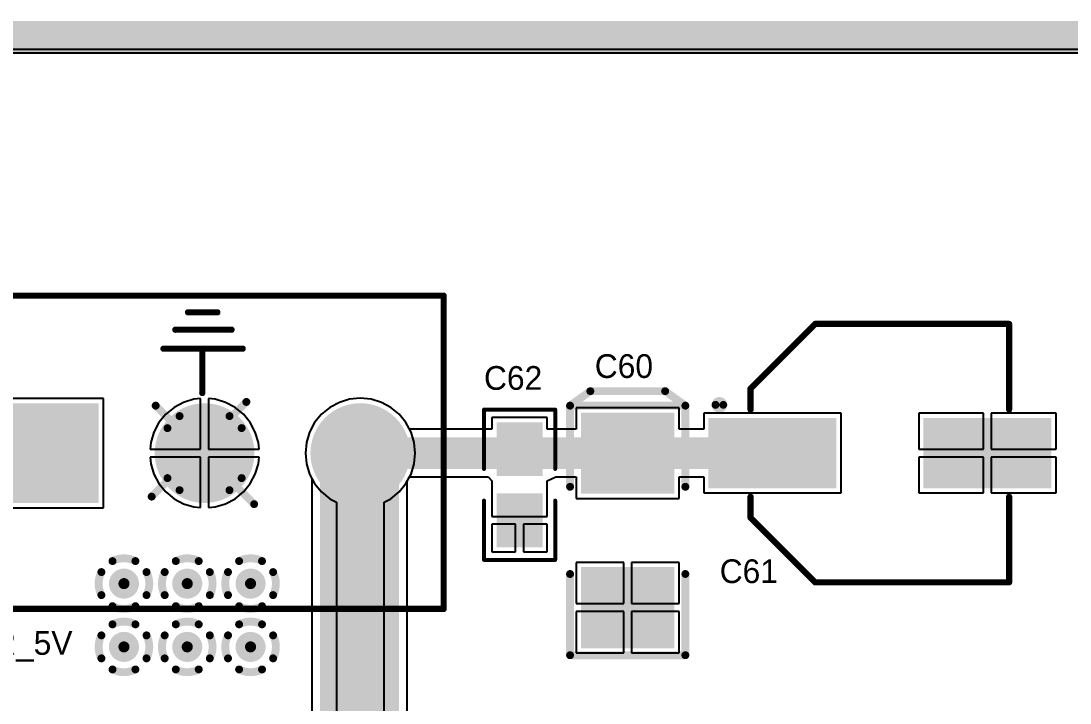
# Model space of a CAD drawing. Header units: millimetres. Extents: x 6.83 to 16.18, y 4.59 to 12.3.
# Drawn here: x 12.358 to 13.683, y 11.436 to 12.298 of the extents above; entities that cross this region are included whole.
import ezdxf

# ---------------------------------------------------------------- set-up
doc = ezdxf.new("R2010")
doc.units = ezdxf.units.MM
doc.header["$MEASUREMENT"] = 0
for name, color, linetype in [('BottomLayer', 5, 'Continuous'), ('BottomSolder', 6, 'Continuous'), ('InternalPlane1', 76, 'Continuous'), ('InternalPlane2', 16, 'Continuous'), ('KeepOutLayer', 6, 'Continuous'), ('Mechanical1', 6, 'Continuous'), ('MultiLayer', 9, 'Continuous'), ('PadHoleLayer', 156, 'Continuous'), ('TopLayer', 1, 'Continuous'), ('TopOverlay', 2, 'Continuous'), ('TopPaste', 8, 'Continuous'), ('TopSolder', 216, 'Continuous'), ('ViaHoleLayer', 16, 'Continuous')]:
    doc.layers.add(name, color=color, linetype=linetype)

# ---------------------------------------------------------------- blocks, each defined once
blk = doc.blocks.new('PWR_3T_151')
at = {"layer": 'BottomLayer', "const_width": 0.0591}
for points in [[(-0.0295, -0.1969, 1), (0.0295, -0.1969, 1)], [(-0.0295, -0.3937, 1), (0.0295, -0.3937, 1)]]:
    blk.add_lwpolyline(points, format="xyb", close=True, dxfattribs=at)
at = {"layer": 'BottomLayer'}
blk.add_solid([(-0.0591, -0.0591), (0.0591, -0.0591), (-0.0591, 0.0591), (0.0591, 0.0591)], dxfattribs=at)
at = {"layer": 'BottomSolder', "const_width": 0.0631}
for points in [[(-0.0315, -0.1969, 1), (0.0315, -0.1969, 1)], [(-0.0315, -0.3937, 1), (0.0315, -0.3937, 1)]]:
    blk.add_lwpolyline(points, format="xyb", close=True, dxfattribs=at)
at = {"layer": 'BottomSolder'}
blk.add_solid([(-0.0631, -0.0631), (0.0631, -0.0631), (-0.0631, 0.0631), (0.0631, 0.0631)], dxfattribs=at)
at = {"layer": 'InternalPlane1'}
for points, const_width in [([(-0.0257, 0, 1), (0.0257, 0, 1)], 0.0515), ([(-0.0341, -0.15, 1), (-0.0291, -0.15, 1)], 0.005), ([(0.0291, -0.15, 1), (0.0341, -0.15, 1)], 0.005), ([(-0.0493, -0.1653, 1), (-0.0443, -0.1653, 1)], 0.005), ([(0.0443, -0.1653, 1), (0.0493, -0.1653, 1)], 0.005), ([(-0.0493, -0.2284, 1), (-0.0443, -0.2284, 1)], 0.005), ([(0.0443, -0.2284, 1), (0.0493, -0.2284, 1)], 0.005), ([(-0.0341, -0.2437, 1), (-0.0291, -0.2437, 1)], 0.005), ([(0.0291, -0.2437, 1), (0.0341, -0.2437, 1)], 0.005), ([(-0.0257, -0.3937, 1), (0.0257, -0.3937, 1)], 0.0515)]:
    blk.add_lwpolyline(points, format="xyb", close=True, dxfattribs=dict(at, const_width=const_width))
at = {"layer": 'InternalPlane1', "const_width": 0.01}
for points in [[(-0.0316, -0.15, -0.305731), (0.0316, -0.15)], [(-0.0468, -0.2284, -0.305731), (-0.0468, -0.1653)], [(0.0468, -0.1653, -0.305731), (0.0468, -0.2284)], [(0.0316, -0.2437, -0.305731), (-0.0316, -0.2437)]]:
    blk.add_lwpolyline(points, format="xyb", dxfattribs=at)
at = {"layer": 'InternalPlane2'}
for points, const_width in [([(-0.0257, 0, 1), (0.0257, 0, 1)], 0.0515), ([(-0.0341, -0.15, 1), (-0.0291, -0.15, 1)], 0.005), ([(0.0291, -0.15, 1), (0.0341, -0.15, 1)], 0.005), ([(-0.0493, -0.1653, 1), (-0.0443, -0.1653, 1)], 0.005), ([(0.0443, -0.1653, 1), (0.0493, -0.1653, 1)], 0.005), ([(-0.0493, -0.2284, 1), (-0.0443, -0.2284, 1)], 0.005), ([(0.0443, -0.2284, 1), (0.0493, -0.2284, 1)], 0.005), ([(-0.0341, -0.2437, 1), (-0.0291, -0.2437, 1)], 0.005), ([(0.0291, -0.2437, 1), (0.0341, -0.2437, 1)], 0.005), ([(-0.0257, -0.3937, 1), (0.0257, -0.3937, 1)], 0.0515)]:
    blk.add_lwpolyline(points, format="xyb", close=True, dxfattribs=dict(at, const_width=const_width))
at = {"layer": 'InternalPlane2', "const_width": 0.01}
for points in [[(-0.0316, -0.15, -0.305731), (0.0316, -0.15)], [(-0.0468, -0.2284, -0.305731), (-0.0468, -0.1653)], [(0.0468, -0.1653, -0.305731), (0.0468, -0.2284)], [(0.0316, -0.2437, -0.305731), (-0.0316, -0.2437)]]:
    blk.add_lwpolyline(points, format="xyb", dxfattribs=at)
at = {"layer": 'MultiLayer', "const_width": 0.0591}
for points in [[(-0.0295, -0.1969, 1), (0.0295, -0.1969, 1)], [(-0.0295, -0.3937, 1), (0.0295, -0.3937, 1)]]:
    blk.add_lwpolyline(points, format="xyb", close=True, dxfattribs=at)
at = {"layer": 'MultiLayer'}
blk.add_solid([(-0.0591, -0.0591), (0.0591, -0.0591), (-0.0591, 0.0591), (0.0591, 0.0591)], dxfattribs=at)
at = {"layer": 'PadHoleLayer', "const_width": 0.0315}
for points in [[(-0.0157, 0, 1), (0.0157, 0, 1)], [(-0.0157, -0.1969, 1), (0.0157, -0.1969, 1)], [(-0.0157, -0.3937, 1), (0.0157, -0.3937, 1)]]:
    blk.add_lwpolyline(points, format="xyb", close=True, dxfattribs=at)
at = {"layer": 'TopLayer', "const_width": 0.0591}
for points in [[(-0.0295, -0.1969, 1), (0.0295, -0.1969, 1)], [(-0.0295, -0.3937, 1), (0.0295, -0.3937, 1)]]:
    blk.add_lwpolyline(points, format="xyb", close=True, dxfattribs=at)
at = {"layer": 'TopLayer'}
blk.add_solid([(-0.0591, -0.0591), (0.0591, -0.0591), (-0.0591, 0.0591), (0.0591, 0.0591)], dxfattribs=at)
at = {"layer": 'TopOverlay'}
for p, q in [((-0.045, 0.173), (-0.045, 0.153)), ((0.439, 0.093), (0.439, 0.113)), ((0.429, 0.103), (0.449, 0.103))]:
    blk.add_line(p, q, dxfattribs=at)
at = {"layer": 'TopOverlay', "const_width": 0.00787}
for points in [[(-0.197, 0.13), (-0.197, -0.499)], [(-0.197, 0.13), (0.199, 0.13)], [(0.199, 0.13), (0.199, -0.499)], [(0.132, -0.145), (0.132, -0.245)], [(0.156, -0.16), (0.156, -0.231)], [(0.178, -0.176), (0.178, -0.213)], [(0.076, -0.194), (0.132, -0.194)], [(-0.197, -0.499), (0.199, -0.499)]]:
    blk.add_lwpolyline(points, dxfattribs=at)
at = {"layer": 'TopOverlay', "const_width": 0.00394}
for points in [[(-0.199, 0.13, 1), (-0.195, 0.13, 1)], [(-0.199, 0.13, 1), (-0.195, 0.13, 1)], [(0.197, 0.13, 1), (0.201, 0.13, 1)], [(0.197, 0.13, 1), (0.201, 0.13, 1)], [(0.13, -0.145, 1), (0.134, -0.145, 1)], [(0.154, -0.16, 1), (0.158, -0.16, 1)], [(0.176, -0.176, 1), (0.18, -0.176, 1)], [(0.074, -0.194, 1), (0.078, -0.194, 1)], [(0.13, -0.194, 1), (0.134, -0.194, 1)], [(0.176, -0.213, 1), (0.18, -0.213, 1)], [(0.154, -0.231, 1), (0.158, -0.231, 1)], [(0.13, -0.245, 1), (0.134, -0.245, 1)], [(-0.199, -0.499, 1), (-0.195, -0.499, 1)], [(-0.199, -0.499, 1), (-0.195, -0.499, 1)], [(0.197, -0.499, 1), (0.201, -0.499, 1)], [(0.197, -0.499, 1), (0.201, -0.499, 1)]]:
    blk.add_lwpolyline(points, format="xyb", close=True, dxfattribs=at)
at = {"layer": 'TopSolder', "const_width": 0.0631}
for points in [[(-0.0315, -0.1969, 1), (0.0315, -0.1969, 1)], [(-0.0315, -0.3937, 1), (0.0315, -0.3937, 1)]]:
    blk.add_lwpolyline(points, format="xyb", close=True, dxfattribs=at)
at = {"layer": 'TopSolder'}
blk.add_solid([(-0.0631, -0.0631), (0.0631, -0.0631), (-0.0631, 0.0631), (0.0631, 0.0631)], dxfattribs=at)
blk = doc.blocks.new('0805_166')
at = {"layer": 'TopLayer'}
for points in [[(0.03, 0.025), (-0.03, 0.025), (0.03, -0.025), (-0.03, -0.025)], [(0.12, 0.025), (0.06, 0.025), (0.12, -0.025), (0.06, -0.025)]]:
    blk.add_solid(points, dxfattribs=at)
at = {"layer": 'TopOverlay', "const_width": 0.005}
for points in [[(0.025, 0.045), (-0.05, 0.045)], [(-0.05, -0.045), (-0.05, 0.045)], [(0.14, 0.045), (0.065, 0.045)], [(0.14, -0.045), (0.14, 0.045)], [(0.025, -0.045), (-0.05, -0.045)], [(0.14, -0.045), (0.065, -0.045)]]:
    blk.add_lwpolyline(points, dxfattribs=at)
at = {"layer": 'TopOverlay', "const_width": 0.0025}
for points in [[(-0.05125, 0.045, 1), (-0.04875, 0.045, 1)], [(-0.05125, 0.045, 1), (-0.04875, 0.045, 1)], [(0.02375, 0.045, 1), (0.02625, 0.045, 1)], [(0.06375, 0.045, 1), (0.06625, 0.045, 1)], [(0.13875, 0.045, 1), (0.14125, 0.045, 1)], [(0.13875, 0.045, 1), (0.14125, 0.045, 1)], [(-0.05125, -0.045, 1), (-0.04875, -0.045, 1)], [(-0.05125, -0.045, 1), (-0.04875, -0.045, 1)], [(0.02375, -0.045, 1), (0.02625, -0.045, 1)], [(0.06375, -0.045, 1), (0.06625, -0.045, 1)], [(0.13875, -0.045, 1), (0.14125, -0.045, 1)], [(0.13875, -0.045, 1), (0.14125, -0.045, 1)]]:
    blk.add_lwpolyline(points, format="xyb", close=True, dxfattribs=at)
at = {"layer": 'TopPaste'}
for points in [[(0.03, 0.025), (-0.03, 0.025), (0.03, -0.025), (-0.03, -0.025)], [(0.12, 0.025), (0.06, 0.025), (0.12, -0.025), (0.06, -0.025)]]:
    blk.add_solid(points, dxfattribs=at)
at = {"layer": 'TopSolder'}
for points in [[(0.034, 0.029), (-0.034, 0.029), (0.034, -0.029), (-0.034, -0.029)], [(0.124, 0.029), (0.056, 0.029), (0.124, -0.029), (0.056, -0.029)]]:
    blk.add_solid(points, dxfattribs=at)
blk = doc.blocks.new('________8_10_2_167')
at = {"layer": 'Mechanical1', "const_width": 0.00394}
for points in [[(-0.1631, 0.0816), (-0.0814, 0.1633)], [(-0.0814, 0.1633), (0.1637, 0.1633)], [(-0.1631, -0.0817), (-0.0814, -0.1634)], [(-0.0814, -0.1634), (0.1637, -0.1634)]]:
    blk.add_lwpolyline(points, dxfattribs=at)
at = {"layer": 'Mechanical1', "const_width": 0.00197}
for points in [[(-0.0824, 0.1633, 1), (-0.0804, 0.1633, 1)], [(-0.0824, 0.1633, 1), (-0.0804, 0.1633, 1)], [(0.1627, 0.1633, 1), (0.1647, 0.1633, 1)], [(-0.1641, 0.0816, 1), (-0.1621, 0.0816, 1)], [(-0.1641, -0.0817, 1), (-0.1621, -0.0817, 1)], [(-0.0824, -0.1634, 1), (-0.0804, -0.1634, 1)], [(-0.0824, -0.1634, 1), (-0.0804, -0.1634, 1)], [(0.1627, -0.1634, 1), (0.1647, -0.1634, 1)]]:
    blk.add_lwpolyline(points, format="xyb", close=True, dxfattribs=at)
at = {"layer": 'TopLayer'}
for points in [[(-0.2123, -0.0404), (-0.0588, -0.0404), (-0.2123, 0.0403), (-0.0588, 0.0403)], [(0.0593, -0.0404), (0.2129, -0.0404), (0.0593, 0.0403), (0.2129, 0.0403)]]:
    blk.add_solid(points, dxfattribs=at)
at = {"layer": 'TopOverlay', "const_width": 0.00787}
for points in [[(-0.1631, 0.0816), (-0.0814, 0.1633)], [(-0.0814, 0.1633), (0.1637, 0.1633)], [(0.1637, 0.0551), (0.1637, 0.1633)], [(-0.1631, 0.0551), (-0.1631, 0.0816)], [(-0.1631, -0.0817), (-0.1631, -0.0552)], [(0.1637, -0.1634), (0.1637, -0.0552)], [(-0.1631, -0.0817), (-0.0814, -0.1634)], [(-0.0814, -0.1634), (0.1637, -0.1634)]]:
    blk.add_lwpolyline(points, dxfattribs=at)
at = {"layer": 'TopOverlay'}
for points, const_width in [([(-0.0834, 0.1633, 1), (-0.0794, 0.1633, 1)], 0.00394), ([(-0.0834, 0.1633, 1), (-0.0794, 0.1633, 1)], 0.00394), ([(0.1617, 0.1633, 1), (0.1656, 0.1633, 1)], 0.00394), ([(0.1617, 0.1633, 1), (0.1656, 0.1633, 1)], 0.00394), ([(-0.1651, 0.0816, 1), (-0.1611, 0.0816, 1)], 0.00394), ([(-0.1651, 0.0816, 1), (-0.1611, 0.0816, 1)], 0.00394), ([(-0.1975, 0.061, 1), (-0.2074, 0.061, 1)], 0.00984), ([(-0.2099, 0.061, 1), (-0.2049, 0.061, 1)], 0.00492), ([(-0.2, 0.061, 1), (-0.1951, 0.061, 1)], 0.00492), ([(-0.1651, 0.0551, 1), (-0.1611, 0.0551, 1)], 0.00394), ([(0.1617, 0.0551, 1), (0.1656, 0.0551, 1)], 0.00394), ([(-0.1651, -0.0552, 1), (-0.1611, -0.0552, 1)], 0.00394), ([(0.1617, -0.0552, 1), (0.1656, -0.0552, 1)], 0.00394), ([(-0.1651, -0.0817, 1), (-0.1611, -0.0817, 1)], 0.00394), ([(-0.1651, -0.0817, 1), (-0.1611, -0.0817, 1)], 0.00394), ([(-0.0834, -0.1634, 1), (-0.0794, -0.1634, 1)], 0.00394), ([(-0.0834, -0.1634, 1), (-0.0794, -0.1634, 1)], 0.00394), ([(0.1617, -0.1634, 1), (0.1656, -0.1634, 1)], 0.00394), ([(0.1617, -0.1634, 1), (0.1656, -0.1634, 1)], 0.00394)]:
    blk.add_lwpolyline(points, format="xyb", close=True, dxfattribs=dict(at, const_width=const_width))
at = {"layer": 'TopPaste'}
for points in [[(-0.2123, -0.0404), (-0.0588, -0.0404), (-0.2123, 0.0403), (-0.0588, 0.0403)], [(0.0593, -0.0404), (0.2129, -0.0404), (0.0593, 0.0403), (0.2129, 0.0403)]]:
    blk.add_solid(points, dxfattribs=at)
at = {"layer": 'TopSolder'}
for points in [[(-0.2163, -0.0444), (-0.0548, -0.0444), (-0.2163, 0.0443), (-0.0548, 0.0443)], [(0.0553, -0.0444), (0.2169, -0.0444), (0.0553, 0.0443), (0.2169, 0.0443)]]:
    blk.add_solid(points, dxfattribs=at)
blk = doc.blocks.new('6032_POL_168')
at = {"layer": 'TopLayer'}
for points in [[(-0.0481, 0.0535), (-0.1426, 0.0535), (-0.0481, -0.0567), (-0.1426, -0.0567)], [(0.1472, 0.0535), (0.0527, 0.0535), (0.1472, -0.0567), (0.0527, -0.0567)]]:
    blk.add_solid(points, dxfattribs=at)
at = {"layer": 'TopOverlay', "const_width": 0.01}
for points in [[(-0.1555, 0.0712), (-0.0528, 0.0712)], [(-0.1555, 0.0712), (-0.1555, -0.0745)], [(0.0574, 0.0712), (0.16, 0.0712)], [(0.16, 0.0712), (0.1783, 0.0456)], [(0.16, 0.0712), (0.16, -0.0745)], [(0.1783, 0.0456), (0.1783, -0.0489)], [(0.1783, -0.0489), (0.16, -0.0745)], [(-0.1555, -0.0745), (-0.0528, -0.0745)], [(0.0574, -0.0745), (0.16, -0.0745)]]:
    blk.add_lwpolyline(points, dxfattribs=at)
at = {"layer": 'TopOverlay', "const_width": 0.005}
for points in [[(-0.158, 0.0712, 1), (-0.153, 0.0712, 1)], [(-0.158, 0.0712, 1), (-0.153, 0.0712, 1)], [(-0.0553, 0.0712, 1), (-0.0503, 0.0712, 1)], [(0.0549, 0.0712, 1), (0.0599, 0.0712, 1)], [(0.1575, 0.0712, 1), (0.1625, 0.0712, 1)], [(0.1575, 0.0712, 1), (0.1625, 0.0712, 1)], [(0.1575, 0.0712, 1), (0.1625, 0.0712, 1)], [(0.1758, 0.0456, 1), (0.1808, 0.0456, 1)], [(0.1758, 0.0456, 1), (0.1808, 0.0456, 1)], [(0.1758, -0.0489, 1), (0.1808, -0.0489, 1)], [(0.1758, -0.0489, 1), (0.1808, -0.0489, 1)], [(-0.158, -0.0745, 1), (-0.153, -0.0745, 1)], [(-0.158, -0.0745, 1), (-0.153, -0.0745, 1)], [(-0.0553, -0.0745, 1), (-0.0503, -0.0745, 1)], [(0.0549, -0.0745, 1), (0.0599, -0.0745, 1)], [(0.1575, -0.0745, 1), (0.1625, -0.0745, 1)], [(0.1575, -0.0745, 1), (0.1625, -0.0745, 1)], [(0.1575, -0.0745, 1), (0.1625, -0.0745, 1)]]:
    blk.add_lwpolyline(points, format="xyb", close=True, dxfattribs=at)
at = {"layer": 'TopPaste'}
for points in [[(-0.0481, 0.0535), (-0.1426, 0.0535), (-0.0481, -0.0567), (-0.1426, -0.0567)], [(0.1472, 0.0535), (0.0527, 0.0535), (0.1472, -0.0567), (0.0527, -0.0567)]]:
    blk.add_solid(points, dxfattribs=at)
at = {"layer": 'TopSolder'}
for points in [[(-0.0441, 0.0575), (-0.1466, 0.0575), (-0.0441, -0.0607), (-0.1466, -0.0607)], [(0.1512, 0.0575), (0.0487, 0.0575), (0.1512, -0.0607), (0.0487, -0.0607)]]:
    blk.add_solid(points, dxfattribs=at)

msp = doc.modelspace()

# ---------------------------------------------------------------- linework, layer by layer
at = {"layer": 'BottomLayer'}
for p, q in [((7.1247, 12.2624), (15.6656, 12.2624)), ((12.4619, 11.8208), (12.3238, 11.8208)), ((12.4619, 11.6827), (12.4619, 11.8208)), ((12.5631, 11.8158), (12.5511, 11.8094)), ((12.5761, 11.8198), (12.5631, 11.8158)), ((12.5847, 11.8206), (12.5761, 11.8198)), ((12.5847, 11.7567), (12.5847, 11.8206)), ((12.6032, 11.8198), (12.5947, 11.8206)), ((12.5947, 11.8206), (12.5947, 11.7567)), ((12.6162, 11.8158), (12.6032, 11.8198)), ((12.6282, 11.8094), (12.6162, 11.8158)), ((12.76, 11.8158), (12.748, 11.8094)), ((12.773, 11.8198), (12.76, 11.8158)), ((12.7865, 11.8211), (12.773, 11.8198)), ((12.8001, 11.8198), (12.7865, 11.8211)), ((12.8131, 11.8158), (12.8001, 11.8198)), ((12.8251, 11.8094), (12.8131, 11.8158)), ((12.5406, 11.8008), (12.532, 11.7903)), ((12.5511, 11.8094), (12.5406, 11.8008)), ((12.6387, 11.8008), (12.6282, 11.8094)), ((12.6474, 11.7903), (12.6387, 11.8008)), ((12.7375, 11.8008), (12.7288, 11.7903)), ((12.748, 11.8094), (12.7375, 11.8008)), ((12.8356, 11.8008), (12.8251, 11.8094)), ((12.8442, 11.7903), (12.8356, 11.8008)), ((12.532, 11.7903), (12.5256, 11.7783)), ((12.6538, 11.7783), (12.6474, 11.7903)), ((12.7288, 11.7903), (12.7224, 11.7783)), ((12.8506, 11.7783), (12.8442, 11.7903)), ((12.5256, 11.7783), (12.5216, 11.7653)), ((12.6577, 11.7653), (12.6538, 11.7783)), ((12.7224, 11.7783), (12.7185, 11.7653)), ((12.8546, 11.7653), (12.8506, 11.7783)), ((12.5216, 11.7653), (12.5208, 11.7567)), ((12.6586, 11.7567), (12.6577, 11.7653)), ((12.7185, 11.7653), (12.7171, 11.7517)), ((12.8559, 11.7517), (12.8546, 11.7653)), ((12.5208, 11.7567), (12.5847, 11.7567)), ((12.5847, 11.7467), (12.5208, 11.7467)), ((12.5208, 11.7467), (12.5216, 11.7382)), ((12.5847, 11.6828), (12.5847, 11.7467)), ((12.5947, 11.7567), (12.6586, 11.7567)), ((12.6586, 11.7467), (12.5947, 11.7467)), ((12.5947, 11.7467), (12.5947, 11.6828)), ((12.6577, 11.7382), (12.6586, 11.7467)), ((12.7171, 11.7517), (12.7185, 11.7382)), ((12.8546, 11.7382), (12.8559, 11.7517)), ((12.5216, 11.7382), (12.5256, 11.7252)), ((12.6538, 11.7252), (12.6577, 11.7382)), ((12.7185, 11.7382), (12.7224, 11.7252)), ((12.8506, 11.7252), (12.8546, 11.7382)), ((12.5256, 11.7252), (12.532, 11.7132)), ((12.6474, 11.7132), (12.6538, 11.7252)), ((12.7224, 11.7252), (12.7253, 11.7198)), ((12.7253, 11.7198), (12.7253, 10.1686)), ((12.8459, 11.7163), (12.8506, 11.7252)), ((12.532, 11.7132), (12.5406, 11.7027)), ((12.6387, 11.7027), (12.6474, 11.7132)), ((12.8459, 10.1935), (12.8459, 11.7163)), ((12.5406, 11.7027), (12.5511, 11.694)), ((12.5511, 11.694), (12.5631, 11.6876)), ((12.6162, 11.6876), (12.6282, 11.694)), ((12.6282, 11.694), (12.6387, 11.7027)), ((12.3238, 11.6827), (12.4619, 11.6827)), ((12.5631, 11.6876), (12.5761, 11.6837)), ((12.5761, 11.6837), (12.5847, 11.6828)), ((12.5947, 11.6828), (12.6032, 11.6837)), ((12.6032, 11.6837), (12.6162, 11.6876))]:
    msp.add_line(p, q, dxfattribs=at)
for points, const_width in [([(12.5228, 11.6967), (12.6425, 11.8164)], 0.01), ([(12.7856, 10.1686), (12.7856, 11.7523)], 0.1)]:
    msp.add_lwpolyline(points, dxfattribs=dict(at, const_width=const_width))
for points, const_width in [([(12.64, 11.8164, 1), (12.645, 11.8164, 1)], 0.005), ([(12.7606, 11.7523, 1), (12.8106, 11.7523, 1)], 0.05), ([(12.5203, 11.6967, 1), (12.5253, 11.6967, 1)], 0.005), ([(12.4803, 11.5867, 1), (12.4953, 11.5867, 1)], 0.015), ([(12.5603, 11.5867, 1), (12.5753, 11.5867, 1)], 0.015), ([(12.6403, 11.5867, 1), (12.6553, 11.5867, 1)], 0.015), ([(12.4803, 11.5067, 1), (12.4953, 11.5067, 1)], 0.015), ([(12.5603, 11.5067, 1), (12.5753, 11.5067, 1)], 0.015), ([(12.6403, 11.5067, 1), (12.6553, 11.5067, 1)], 0.015)]:
    msp.add_lwpolyline(points, format="xyb", close=True, dxfattribs=dict(at, const_width=const_width))
at = {"layer": 'BottomSolder', "const_width": 0.019}
for points in [[(12.4783, 11.5867, 1), (12.4973, 11.5867, 1)], [(12.5583, 11.5867, 1), (12.5773, 11.5867, 1)], [(12.6383, 11.5867, 1), (12.6573, 11.5867, 1)], [(12.4783, 11.5067, 1), (12.4973, 11.5067, 1)], [(12.5583, 11.5067, 1), (12.5773, 11.5067, 1)], [(12.6383, 11.5067, 1), (12.6573, 11.5067, 1)]]:
    msp.add_lwpolyline(points, format="xyb", close=True, dxfattribs=at)
at = {"layer": 'InternalPlane1'}
msp.add_line((7.1287, 12.2579), (15.6633, 12.2579), dxfattribs=at)
at = {"layer": 'InternalPlane1', "const_width": 0.04}
msp.add_lwpolyline([(7.1086, 12.278), (15.6716, 12.278)], dxfattribs=at)
at = {"layer": 'InternalPlane1', "const_width": 0.01}
for points in [[(12.4733, 11.6152, -0.240079), (12.5023, 11.6152)], [(12.5533, 11.6152, -0.240079), (12.5823, 11.6152)], [(12.6333, 11.6152, -0.240079), (12.6623, 11.6152)], [(12.4593, 11.5722, -0.240079), (12.4593, 11.6013)], [(12.5163, 11.6013, -0.240079), (12.5163, 11.5722)], [(12.5393, 11.5722, -0.240079), (12.5393, 11.6013)], [(12.5963, 11.6013, -0.240079), (12.5963, 11.5722)], [(12.6193, 11.5722, -0.240079), (12.6193, 11.6013)], [(12.6763, 11.6013, -0.240079), (12.6763, 11.5722)], [(12.5023, 11.5582, -0.240079), (12.4733, 11.5582)], [(12.5823, 11.5582, -0.240079), (12.5533, 11.5582)], [(12.6623, 11.5582, -0.240079), (12.6333, 11.5582)], [(12.4733, 11.5352, -0.240079), (12.5023, 11.5352)], [(12.5533, 11.5352, -0.240079), (12.5823, 11.5352)], [(12.6333, 11.5352, -0.240079), (12.6623, 11.5352)], [(12.4593, 11.4922, -0.240079), (12.4593, 11.5213)], [(12.5163, 11.5213, -0.240079), (12.5163, 11.4922)], [(12.5393, 11.4922, -0.240079), (12.5393, 11.5213)], [(12.5963, 11.5213, -0.240079), (12.5963, 11.4922)], [(12.6193, 11.4922, -0.240079), (12.6193, 11.5213)], [(12.6763, 11.5213, -0.240079), (12.6763, 11.4922)], [(12.5023, 11.4782, -0.240079), (12.4733, 11.4782)], [(12.5823, 11.4782, -0.240079), (12.5533, 11.4782)], [(12.6623, 11.4782, -0.240079), (12.6333, 11.4782)]]:
    msp.add_lwpolyline(points, format="xyb", dxfattribs=at)
at = {"layer": 'InternalPlane1', "const_width": 0.005}
for points in [[(12.4708, 11.6152, 1), (12.4758, 11.6152, 1)], [(12.4998, 11.6152, 1), (12.5048, 11.6152, 1)], [(12.5508, 11.6152, 1), (12.5558, 11.6152, 1)], [(12.5798, 11.6152, 1), (12.5848, 11.6152, 1)], [(12.6308, 11.6152, 1), (12.6358, 11.6152, 1)], [(12.6598, 11.6152, 1), (12.6648, 11.6152, 1)], [(12.4568, 11.6013, 1), (12.4618, 11.6013, 1)], [(12.5138, 11.6013, 1), (12.5188, 11.6013, 1)], [(12.5368, 11.6013, 1), (12.5418, 11.6013, 1)], [(12.5938, 11.6013, 1), (12.5988, 11.6013, 1)], [(12.6168, 11.6013, 1), (12.6218, 11.6013, 1)], [(12.6738, 11.6013, 1), (12.6788, 11.6013, 1)], [(12.4568, 11.5722, 1), (12.4618, 11.5722, 1)], [(12.5138, 11.5722, 1), (12.5188, 11.5722, 1)], [(12.5368, 11.5722, 1), (12.5418, 11.5722, 1)], [(12.5938, 11.5722, 1), (12.5988, 11.5722, 1)], [(12.6168, 11.5722, 1), (12.6218, 11.5722, 1)], [(12.6738, 11.5722, 1), (12.6788, 11.5722, 1)], [(12.4708, 11.5582, 1), (12.4758, 11.5582, 1)], [(12.4998, 11.5582, 1), (12.5048, 11.5582, 1)], [(12.5508, 11.5582, 1), (12.5558, 11.5582, 1)], [(12.5798, 11.5582, 1), (12.5848, 11.5582, 1)], [(12.6308, 11.5582, 1), (12.6358, 11.5582, 1)], [(12.6598, 11.5582, 1), (12.6648, 11.5582, 1)], [(12.4708, 11.5352, 1), (12.4758, 11.5352, 1)], [(12.4998, 11.5352, 1), (12.5048, 11.5352, 1)], [(12.5508, 11.5352, 1), (12.5558, 11.5352, 1)], [(12.5798, 11.5352, 1), (12.5848, 11.5352, 1)], [(12.6308, 11.5352, 1), (12.6358, 11.5352, 1)], [(12.6598, 11.5352, 1), (12.6648, 11.5352, 1)], [(12.4568, 11.5213, 1), (12.4618, 11.5213, 1)], [(12.5138, 11.5213, 1), (12.5188, 11.5213, 1)], [(12.5368, 11.5213, 1), (12.5418, 11.5213, 1)], [(12.5938, 11.5213, 1), (12.5988, 11.5213, 1)], [(12.6168, 11.5213, 1), (12.6218, 11.5213, 1)], [(12.6738, 11.5213, 1), (12.6788, 11.5213, 1)], [(12.4568, 11.4922, 1), (12.4618, 11.4922, 1)], [(12.5138, 11.4922, 1), (12.5188, 11.4922, 1)], [(12.5368, 11.4922, 1), (12.5418, 11.4922, 1)], [(12.5938, 11.4922, 1), (12.5988, 11.4922, 1)], [(12.6168, 11.4922, 1), (12.6218, 11.4922, 1)], [(12.6738, 11.4922, 1), (12.6788, 11.4922, 1)], [(12.4708, 11.4782, 1), (12.4758, 11.4782, 1)], [(12.4998, 11.4782, 1), (12.5048, 11.4782, 1)], [(12.5508, 11.4782, 1), (12.5558, 11.4782, 1)], [(12.5798, 11.4782, 1), (12.5848, 11.4782, 1)], [(12.6308, 11.4782, 1), (12.6358, 11.4782, 1)], [(12.6598, 11.4782, 1), (12.6648, 11.4782, 1)]]:
    msp.add_lwpolyline(points, format="xyb", close=True, dxfattribs=at)
at = {"layer": 'InternalPlane2'}
msp.add_line((7.1287, 12.2579), (15.6633, 12.2579), dxfattribs=at)
at = {"layer": 'InternalPlane2', "const_width": 0.04}
msp.add_lwpolyline([(7.1086, 12.278), (15.6716, 12.278)], dxfattribs=at)
at = {"layer": 'InternalPlane2', "const_width": 0.01}
for points in [[(12.4733, 11.6152, -0.240079), (12.5023, 11.6152)], [(12.5533, 11.6152, -0.240079), (12.5823, 11.6152)], [(12.6333, 11.6152, -0.240079), (12.6623, 11.6152)], [(12.4593, 11.5722, -0.240079), (12.4593, 11.6013)], [(12.5163, 11.6013, -0.240079), (12.5163, 11.5722)], [(12.5393, 11.5722, -0.240079), (12.5393, 11.6013)], [(12.5963, 11.6013, -0.240079), (12.5963, 11.5722)], [(12.6193, 11.5722, -0.240079), (12.6193, 11.6013)], [(12.6763, 11.6013, -0.240079), (12.6763, 11.5722)], [(12.5023, 11.5582, -0.240079), (12.4733, 11.5582)], [(12.5823, 11.5582, -0.240079), (12.5533, 11.5582)], [(12.6623, 11.5582, -0.240079), (12.6333, 11.5582)], [(12.4733, 11.5352, -0.240079), (12.5023, 11.5352)], [(12.5533, 11.5352, -0.240079), (12.5823, 11.5352)], [(12.6333, 11.5352, -0.240079), (12.6623, 11.5352)], [(12.4593, 11.4922, -0.240079), (12.4593, 11.5213)], [(12.5163, 11.5213, -0.240079), (12.5163, 11.4922)], [(12.5393, 11.4922, -0.240079), (12.5393, 11.5213)], [(12.5963, 11.5213, -0.240079), (12.5963, 11.4922)], [(12.6193, 11.4922, -0.240079), (12.6193, 11.5213)], [(12.6763, 11.5213, -0.240079), (12.6763, 11.4922)], [(12.5023, 11.4782, -0.240079), (12.4733, 11.4782)], [(12.5823, 11.4782, -0.240079), (12.5533, 11.4782)], [(12.6623, 11.4782, -0.240079), (12.6333, 11.4782)]]:
    msp.add_lwpolyline(points, format="xyb", dxfattribs=at)
at = {"layer": 'InternalPlane2', "const_width": 0.005}
for points in [[(12.4708, 11.6152, 1), (12.4758, 11.6152, 1)], [(12.4998, 11.6152, 1), (12.5048, 11.6152, 1)], [(12.5508, 11.6152, 1), (12.5558, 11.6152, 1)], [(12.5798, 11.6152, 1), (12.5848, 11.6152, 1)], [(12.6308, 11.6152, 1), (12.6358, 11.6152, 1)], [(12.6598, 11.6152, 1), (12.6648, 11.6152, 1)], [(12.4568, 11.6013, 1), (12.4618, 11.6013, 1)], [(12.5138, 11.6013, 1), (12.5188, 11.6013, 1)], [(12.5368, 11.6013, 1), (12.5418, 11.6013, 1)], [(12.5938, 11.6013, 1), (12.5988, 11.6013, 1)], [(12.6168, 11.6013, 1), (12.6218, 11.6013, 1)], [(12.6738, 11.6013, 1), (12.6788, 11.6013, 1)], [(12.4568, 11.5722, 1), (12.4618, 11.5722, 1)], [(12.5138, 11.5722, 1), (12.5188, 11.5722, 1)], [(12.5368, 11.5722, 1), (12.5418, 11.5722, 1)], [(12.5938, 11.5722, 1), (12.5988, 11.5722, 1)], [(12.6168, 11.5722, 1), (12.6218, 11.5722, 1)], [(12.6738, 11.5722, 1), (12.6788, 11.5722, 1)], [(12.4708, 11.5582, 1), (12.4758, 11.5582, 1)], [(12.4998, 11.5582, 1), (12.5048, 11.5582, 1)], [(12.5508, 11.5582, 1), (12.5558, 11.5582, 1)], [(12.5798, 11.5582, 1), (12.5848, 11.5582, 1)], [(12.6308, 11.5582, 1), (12.6358, 11.5582, 1)], [(12.6598, 11.5582, 1), (12.6648, 11.5582, 1)], [(12.4708, 11.5352, 1), (12.4758, 11.5352, 1)], [(12.4998, 11.5352, 1), (12.5048, 11.5352, 1)], [(12.5508, 11.5352, 1), (12.5558, 11.5352, 1)], [(12.5798, 11.5352, 1), (12.5848, 11.5352, 1)], [(12.6308, 11.5352, 1), (12.6358, 11.5352, 1)], [(12.6598, 11.5352, 1), (12.6648, 11.5352, 1)], [(12.4568, 11.5213, 1), (12.4618, 11.5213, 1)], [(12.5138, 11.5213, 1), (12.5188, 11.5213, 1)], [(12.5368, 11.5213, 1), (12.5418, 11.5213, 1)], [(12.5938, 11.5213, 1), (12.5988, 11.5213, 1)], [(12.6168, 11.5213, 1), (12.6218, 11.5213, 1)], [(12.6738, 11.5213, 1), (12.6788, 11.5213, 1)], [(12.4568, 11.4922, 1), (12.4618, 11.4922, 1)], [(12.5138, 11.4922, 1), (12.5188, 11.4922, 1)], [(12.5368, 11.4922, 1), (12.5418, 11.4922, 1)], [(12.5938, 11.4922, 1), (12.5988, 11.4922, 1)], [(12.6168, 11.4922, 1), (12.6218, 11.4922, 1)], [(12.6738, 11.4922, 1), (12.6788, 11.4922, 1)], [(12.4708, 11.4782, 1), (12.4758, 11.4782, 1)], [(12.4998, 11.4782, 1), (12.5048, 11.4782, 1)], [(12.5508, 11.4782, 1), (12.5558, 11.4782, 1)], [(12.5798, 11.4782, 1), (12.5848, 11.4782, 1)], [(12.6308, 11.4782, 1), (12.6358, 11.4782, 1)], [(12.6598, 11.4782, 1), (12.6648, 11.4782, 1)]]:
    msp.add_lwpolyline(points, format="xyb", close=True, dxfattribs=at)
at = {"layer": 'KeepOutLayer', "const_width": 0.01}
for points in [[(7.1086, 12.278), (15.6716, 12.278)], [(7.1094, 12.2777), (15.6723, 12.2777)]]:
    msp.add_lwpolyline(points, dxfattribs=at)
at = {"layer": 'Mechanical1', "const_width": 0.01}
msp.add_lwpolyline([(7.1094, 12.2777), (15.6723, 12.2777)], dxfattribs=at)
at = {"layer": 'MultiLayer', "const_width": 0.015}
for points in [[(12.4803, 11.5867, 1), (12.4953, 11.5867, 1)], [(12.5603, 11.5867, 1), (12.5753, 11.5867, 1)], [(12.6403, 11.5867, 1), (12.6553, 11.5867, 1)], [(12.4803, 11.5067, 1), (12.4953, 11.5067, 1)], [(12.5603, 11.5067, 1), (12.5753, 11.5067, 1)], [(12.6403, 11.5067, 1), (12.6553, 11.5067, 1)]]:
    msp.add_lwpolyline(points, format="xyb", close=True, dxfattribs=at)
at = {"layer": 'TopLayer'}
for p, q in [((7.3981, 12.2624), (15.4811, 12.2624)), ((12.4619, 11.8208), (12.3238, 11.8208)), ((12.4619, 11.6827), (12.4619, 11.8208)), ((12.5631, 11.8158), (12.5511, 11.8094)), ((12.5761, 11.8198), (12.5631, 11.8158)), ((12.5847, 11.8206), (12.5761, 11.8198)), ((12.5847, 11.7567), (12.5847, 11.8206)), ((12.6032, 11.8198), (12.5947, 11.8206)), ((12.5947, 11.8206), (12.5947, 11.7567)), ((12.6162, 11.8158), (12.6032, 11.8198)), ((12.6282, 11.8094), (12.6162, 11.8158)), ((12.76, 11.8158), (12.748, 11.8094)), ((12.773, 11.8198), (12.76, 11.8158)), ((12.7865, 11.8211), (12.773, 11.8198)), ((12.8001, 11.8198), (12.7865, 11.8211)), ((12.8131, 11.8158), (12.8001, 11.8198)), ((12.8251, 11.8094), (12.8131, 11.8158)), ((12.5406, 11.8008), (12.532, 11.7903)), ((12.5511, 11.8094), (12.5406, 11.8008)), ((12.6387, 11.8008), (12.6282, 11.8094)), ((12.6474, 11.7903), (12.6387, 11.8008)), ((12.7375, 11.8008), (12.7288, 11.7903)), ((12.748, 11.8094), (12.7375, 11.8008)), ((12.8356, 11.8008), (12.8251, 11.8094)), ((12.8442, 11.7903), (12.8356, 11.8008)), ((13.1896, 11.8089), (13.0593, 11.8089)), ((13.0593, 11.8089), (13.0593, 11.782)), ((13.1896, 11.782), (13.1896, 11.8089)), ((13.394, 11.802), (13.2205, 11.802)), ((13.2205, 11.802), (13.2205, 11.782)), ((13.394, 11.7013), (13.394, 11.802)), ((13.5739, 11.802), (13.4922, 11.802)), ((13.4922, 11.802), (13.4922, 11.7567)), ((13.5739, 11.7567), (13.5739, 11.802)), ((13.6657, 11.802), (13.5839, 11.802)), ((13.5839, 11.802), (13.5839, 11.7567)), ((13.6657, 11.7567), (13.6657, 11.802)), ((12.532, 11.7903), (12.5256, 11.7783)), ((12.6538, 11.7783), (12.6474, 11.7903)), ((12.7288, 11.7903), (12.7224, 11.7783)), ((12.8486, 11.782), (12.8442, 11.7903)), ((13.0228, 11.7967), (12.9528, 11.7967)), ((12.9528, 11.7967), (12.9528, 11.782)), ((13.0228, 11.782), (13.0228, 11.7967)), ((12.5256, 11.7783), (12.5216, 11.7653)), ((12.6577, 11.7653), (12.6538, 11.7783)), ((12.7224, 11.7783), (12.7185, 11.7653)), ((12.9528, 11.782), (12.8486, 11.782)), ((13.0593, 11.782), (13.0228, 11.782)), ((13.2205, 11.782), (13.1896, 11.782)), ((12.5216, 11.7653), (12.5208, 11.7567)), ((12.6586, 11.7567), (12.6577, 11.7653)), ((12.7185, 11.7653), (12.7171, 11.7517)), ((12.5208, 11.7567), (12.5847, 11.7567)), ((12.5847, 11.7467), (12.5208, 11.7467)), ((12.5208, 11.7467), (12.5216, 11.7382)), ((12.5847, 11.6828), (12.5847, 11.7467)), ((12.5947, 11.7567), (12.6586, 11.7567)), ((12.6586, 11.7467), (12.5947, 11.7467)), ((12.5947, 11.7467), (12.5947, 11.6828)), ((12.6577, 11.7382), (12.6586, 11.7467)), ((12.7171, 11.7517), (12.7185, 11.7382)), ((13.4922, 11.7567), (13.5739, 11.7567)), ((13.5739, 11.7467), (13.4922, 11.7467)), ((13.4922, 11.7467), (13.4922, 11.7013)), ((13.5739, 11.7013), (13.5739, 11.7467)), ((13.5839, 11.7567), (13.6657, 11.7567)), ((13.6657, 11.7467), (13.5839, 11.7467)), ((13.5839, 11.7467), (13.5839, 11.7013)), ((13.6657, 11.7013), (13.6657, 11.7467)), ((12.5216, 11.7382), (12.5256, 11.7252)), ((12.6538, 11.7252), (12.6577, 11.7382)), ((12.7185, 11.7382), (12.7224, 11.7252)), ((12.5256, 11.7252), (12.532, 11.7132)), ((12.6474, 11.7132), (12.6538, 11.7252)), ((12.7224, 11.7252), (12.7288, 11.7132)), ((12.8442, 11.7132), (12.8486, 11.7215)), ((12.8486, 11.7215), (12.9481, 11.7215)), ((12.9481, 11.7215), (12.9528, 11.7167)), ((13.0228, 11.7167), (13.0334, 11.7215)), ((13.0334, 11.7215), (13.0593, 11.7215)), ((13.0593, 11.7215), (13.0593, 11.6944)), ((13.1896, 11.6944), (13.1896, 11.7215)), ((13.1896, 11.7215), (13.2205, 11.7215)), ((13.2205, 11.7215), (13.2205, 11.7013)), ((12.532, 11.7132), (12.5406, 11.7027)), ((12.6387, 11.7027), (12.6474, 11.7132)), ((12.7288, 11.7132), (12.7375, 11.7027)), ((12.8356, 11.7027), (12.8442, 11.7132)), ((12.9528, 11.7167), (12.9528, 11.7067)), ((12.9528, 11.7067), (12.9528, 11.7049)), ((13.0228, 11.7067), (13.0228, 11.7167)), ((13.0228, 11.7049), (13.0228, 11.7067)), ((12.5406, 11.7027), (12.5511, 11.694)), ((12.5511, 11.694), (12.5631, 11.6876)), ((12.6162, 11.6876), (12.6282, 11.694)), ((12.6282, 11.694), (12.6387, 11.7027)), ((12.7375, 11.7027), (12.748, 11.694)), ((12.748, 11.694), (12.7563, 11.6896)), ((12.8168, 11.6896), (12.8251, 11.694)), ((12.8251, 11.694), (12.8356, 11.7027)), ((12.9528, 11.7049), (12.9528, 11.6717)), ((13.0228, 11.6717), (13.0228, 11.7049)), ((13.0593, 11.6944), (13.1896, 11.6944)), ((13.2205, 11.7013), (13.394, 11.7013)), ((13.4922, 11.7013), (13.5739, 11.7013)), ((13.5839, 11.7013), (13.6657, 11.7013)), ((12.3238, 11.6827), (12.4619, 11.6827)), ((12.5631, 11.6876), (12.5761, 11.6837)), ((12.5761, 11.6837), (12.5847, 11.6828)), ((12.5947, 11.6828), (12.6032, 11.6837)), ((12.6032, 11.6837), (12.6162, 11.6876)), ((12.7563, 11.6896), (12.7563, 10.8736)), ((12.8168, 10.8611), (12.8168, 11.6896)), ((12.9528, 11.6717), (12.9878, 11.6717)), ((12.9878, 11.6717), (13.0228, 11.6717)), ((12.9828, 11.6617), (12.9528, 11.6617)), ((12.9528, 11.6617), (12.9528, 11.6267)), ((12.9828, 11.6267), (12.9828, 11.6617)), ((13.0228, 11.6617), (12.9928, 11.6617)), ((12.9928, 11.6617), (12.9928, 11.6267)), ((13.0228, 11.6267), (13.0228, 11.6617)), ((12.9528, 11.6267), (12.9828, 11.6267)), ((12.9928, 11.6267), (13.0228, 11.6267)), ((13.1194, 11.6136), (13.0593, 11.6136)), ((13.0593, 11.6136), (13.0593, 11.5614)), ((13.1194, 11.5614), (13.1194, 11.6136)), ((13.1896, 11.6136), (13.1294, 11.6136)), ((13.1294, 11.6136), (13.1294, 11.5614)), ((13.1896, 11.5614), (13.1896, 11.6136)), ((13.0593, 11.5614), (13.1194, 11.5614)), ((13.1294, 11.5614), (13.1896, 11.5614)), ((13.1194, 11.5514), (13.0593, 11.5514)), ((13.0593, 11.5514), (13.0593, 11.4991)), ((13.1194, 11.4991), (13.1194, 11.5514)), ((13.1896, 11.5514), (13.1294, 11.5514)), ((13.1294, 11.5514), (13.1294, 11.4991)), ((13.1896, 11.4991), (13.1896, 11.5514)), ((13.0593, 11.4991), (13.1194, 11.4991)), ((13.1294, 11.4991), (13.1896, 11.4991))]:
    msp.add_line(p, q, dxfattribs=at)
for points, const_width in [([(12.5279, 11.8117), (12.6523, 11.6872)], 0.01), ([(12.1778, 11.7517), (12.3928, 11.7517)], 0.04), ([(12.7865, 11.7517), (13.2773, 11.7517)], 0.04), ([(12.7865, 10.8611), (12.7865, 11.7517)], 0.04), ([(13.2823, 11.7467), (13.2867, 11.7423)], 0.05)]:
    msp.add_lwpolyline(points, dxfattribs=dict(at, const_width=const_width))
for points, const_width in [([(12.5254, 11.8117, 1), (12.5304, 11.8117, 1)], 0.005), ([(12.3828, 11.7517, 1), (12.4028, 11.7517, 1)], 0.02), ([(12.7765, 11.7517, 1), (12.7965, 11.7517, 1)], 0.02), ([(12.7765, 11.7517, 1), (12.7965, 11.7517, 1)], 0.02), ([(13.2698, 11.7467, 1), (13.2948, 11.7467, 1)], 0.025), ([(13.2673, 11.7517, 1), (13.2873, 11.7517, 1)], 0.02), ([(13.2742, 11.7423, 1), (13.2992, 11.7423, 1)], 0.025), ([(12.6498, 11.6872, 1), (12.6548, 11.6872, 1)], 0.005), ([(12.4803, 11.5867, 1), (12.4953, 11.5867, 1)], 0.015), ([(12.5603, 11.5867, 1), (12.5753, 11.5867, 1)], 0.015), ([(12.6403, 11.5867, 1), (12.6553, 11.5867, 1)], 0.015), ([(12.4803, 11.5067, 1), (12.4953, 11.5067, 1)], 0.015), ([(12.5603, 11.5067, 1), (12.5753, 11.5067, 1)], 0.015), ([(12.6403, 11.5067, 1), (12.6553, 11.5067, 1)], 0.015)]:
    msp.add_lwpolyline(points, format="xyb", close=True, dxfattribs=dict(at, const_width=const_width))
at = {"layer": 'TopSolder', "const_width": 0.019}
for points in [[(12.4783, 11.5867, 1), (12.4973, 11.5867, 1)], [(12.5583, 11.5867, 1), (12.5773, 11.5867, 1)], [(12.6383, 11.5867, 1), (12.6573, 11.5867, 1)], [(12.4783, 11.5067, 1), (12.4973, 11.5067, 1)], [(12.5583, 11.5067, 1), (12.5773, 11.5067, 1)], [(12.6383, 11.5067, 1), (12.6573, 11.5067, 1)]]:
    msp.add_lwpolyline(points, format="xyb", close=True, dxfattribs=at)
at = {"layer": 'ViaHoleLayer', "const_width": 0.007}
for points in [[(12.4843, 11.5867, 1), (12.4913, 11.5867, 1)], [(12.5643, 11.5867, 1), (12.5713, 11.5867, 1)], [(12.6443, 11.5867, 1), (12.6513, 11.5867, 1)], [(12.4843, 11.5067, 1), (12.4913, 11.5067, 1)], [(12.5643, 11.5067, 1), (12.5713, 11.5067, 1)], [(12.6443, 11.5067, 1), (12.6513, 11.5067, 1)]]:
    msp.add_lwpolyline(points, format="xyb", close=True, dxfattribs=at)

# ---------------------------------------------------------------- block references
for name, p, rotation in [('PWR_3T_151', (12.3928, 11.7517), 90), ('________8_10_2_167', (13.4428, 11.7517), 360), ('6032_POL_168', (13.1228, 11.6517), 90), ('0805_166', (12.9878, 11.7567), 270)]:
    msp.add_blockref(name, p, dxfattribs=dict(rotation=rotation))

# ---------------------------------------------------------------- texts
at = {"layer": 'TopOverlay'}
for s, p in [('C60', (13.0828, 11.8467)), ('C62', (12.9428, 11.8317)), ('C61', (13.2407, 11.5874)), ('PWR_5V', (12.2578, 11.4967))]:
    msp.add_text(s, height=0.03, dxfattribs=at).set_placement(p)

doc.saveas('drawing.dxf')
